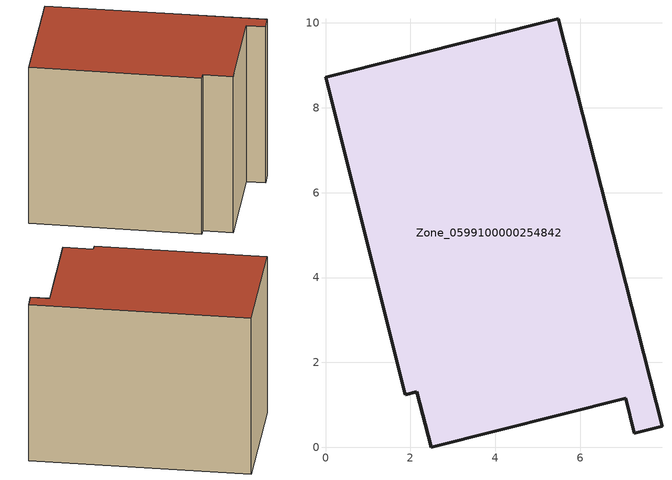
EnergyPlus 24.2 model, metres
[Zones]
Zone_0599100000254842
 floor ground (C_G): 0,8.72 5.49,10.1 7.93,0.5 7.28,0.33 7.07,1.16 2.49,0 2.15,1.31 1.88,1.24 z0
 wall outside (C_F): 5.49,10.1 0,8.72 1.88,1.24 2.15,1.31 2.49,0 7.07,1.16 7.28,0.33 7.93,0.5 5.49,10.1 z0:7.86
 roof outside (C_R): 7.93,0.5 5.49,10.1 0,8.72 1.88,1.24 2.15,1.31 2.49,0 7.07,1.16 7.28,0.33 z7.86
[BUILDING]
Pand.0599100000254842: North Axis=0; Terrain=City; Loads Convergence Tolerance Value=0.04; Temperature Convergence Tolerance Value=0.4; Solar Distribution=FullExterior; Maximum Number of Warmup Days=25; Minimum Number of Warmup Days=1
[Site:Location]
Rotterdam.The.Hague.AP_ZH_NLD Design_Conditions: Latitude=51.96; Longitude=4.45; Time Zone=1; Elevation=-4.5
[SITE:GROUNDTEMPERATURE:BUILDINGSURFACE]
18, 18, 18, 18, 18, 18, 18, 18, 18, 18, 18, 18
[MATERIAL] Thermal Absorptance=0.9; Solar Absorptance=0.7; Visible Absorptance=0.7
Name | Roughness | Thickness | Conductivity | Density | Specific Heat
G.TI.1975-1991 | MediumSmooth | 0.15 | 0.288461 | 540 | 1210
F.TI.1975-1991 | Rough | 0.3 | 0.230769 | 1920 | 840
R.TI.1975-1991 | MediumRough | 0.2 | 0.153846 | 1500 | 1000
[CONSTRUCTION]
C_G: G.TI.1975-1991
C_F: F.TI.1975-1991
C_R: R.TI.1975-1991
[ZONE]
Zone_0599100000254842: Type=1; Multiplier=1; Ceiling Height=Autocalculate; Volume=Autocalculate; Floor Area=autocalculate; Part of Total Floor Area=Yes
[ZONEINFILTRATION:DESIGNFLOWRATE]
Infil_Zone_0599100000254842: Zone or ZoneList or Space or SpaceList=Zone_0599100000254842; Schedule=AlwaysOn; Design Flow Rate Calculation Method=Flow/Area; Flow Rate per Floor Area=0.003; Constant Term Coefficient=1; Temperature Term Coefficient=0; Velocity Term Coefficient=0; Velocity Squared Term Coefficient=0
[HVACTEMPLATE:ZONE:IDEALLOADSAIRSYSTEM]
Zone_0599100000254842: Maximum Heating Supply Air Temperature=50; Minimum Cooling Supply Air Temperature=13; Maximum Heating Supply Air Humidity Ratio=0.0156; Minimum Cooling Supply Air Humidity Ratio=0.0077; Heating Limit=NoLimit; Cooling Limit=NoLimit; Dehumidification Control Type=ConstantSensibleHeatRatio; Cooling Sensible Heat Ratio=0.7; Dehumidification Setpoint=60; Humidification Control Type=None; Humidification Setpoint=30; Outdoor Air Method=None; Outdoor Air Flow Rate per Person=0.00944; Outdoor Air Flow Rate per Zone Floor Area=0; Outdoor Air Flow Rate per Zone=0; Demand Controlled Ventilation Type=None; Outdoor Air Economizer Type=NoEconomizer; Heat Recovery Type=None; Sensible Heat Recovery Effectiveness=0.7; Latent Heat Recovery Effectiveness=0.65
[ZONECONTROL:THERMOSTAT]
ThermostatControl_Zone_0599100000254842: Zone or ZoneList=Zone_0599100000254842; Control Type Schedule=DualSetpointControlType; Control 1=Thermostat_Zone_0599100000254842; Temperature Difference Between Cutout And Setpoint=0
[THERMOSTATSETPOINT:DUALSETPOINT]
Thermostat_Zone_0599100000254842: Heating Setpoint Temperature Schedule=HeatingSetpoint_Zone_0599100000254842; Cooling Setpoint Temperature Schedule=CoolingSetpoint_Zone_0599100000254842
[SCHEDULE:COMPACT]
HeatingSetpoint_Zone_0599100000254842: Through: 12/31, For: AllDays, Until: 24:00, 21
CoolingSetpoint_Zone_0599100000254842: Through: 12/31, For: AllDays, Until: 24:00, 24
DualSetpointControlType: Through: 12/31, For: AllDays, Until: 24:00, 4
AlwaysOn: Through: 12/31, For: AllDays, Until: 24:00, 1
